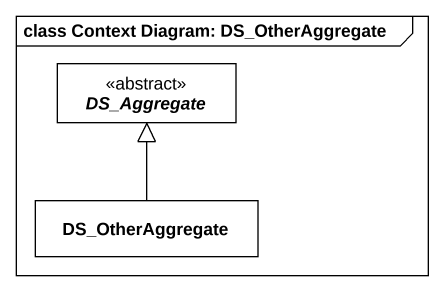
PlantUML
@startuml
mainframe class Context Diagram: DS_OtherAggregate
hide circle
hide empty members
abstract class DS_Aggregate <<abstract>> #FFFFFF
class DS_OtherAggregate #FFFFFF
DS_OtherAggregate -up-|> DS_Aggregate
@enduml
